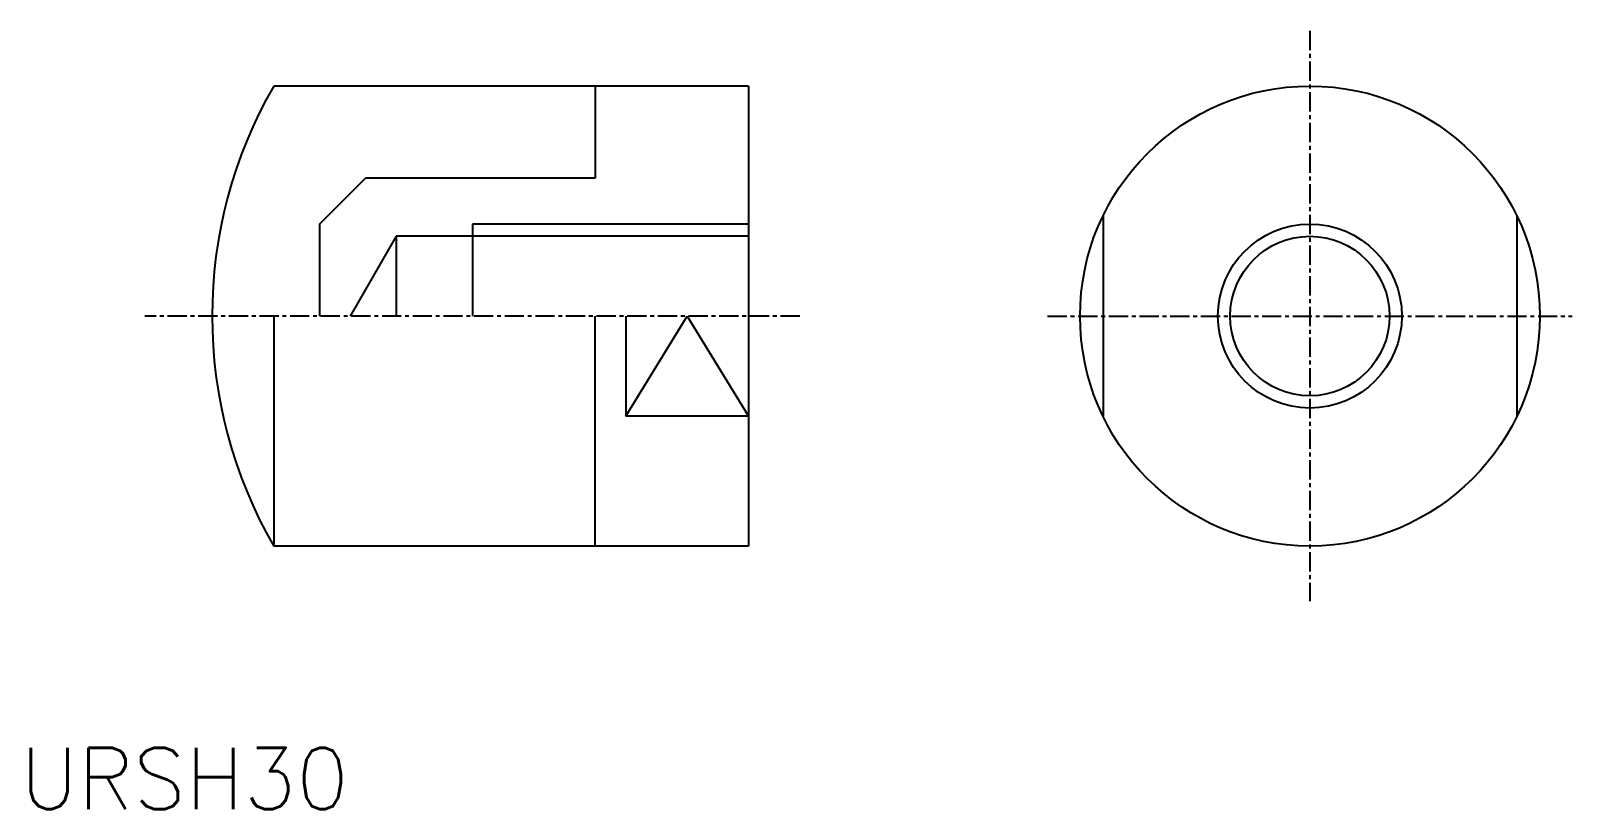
# Model space of a CAD drawing. Extents: x -46 to 54, y -32 to 19.
import ezdxf

# ---------------------------------------------------------------- set-up
doc = ezdxf.new("R2010")
doc.units = 0
doc.linetypes.add('CENTER', pattern=[2, 1.25, -0.25, 0.25, -0.25])
doc.layers.get('0').update_dxf_attribs({"linetype": 'CONTINUOUS'})
doc.layers.add('CENTER', color=1, linetype='CENTER')
doc.styles.get("Standard").update_dxf_attribs({"font": 'txt.shx'})

msp = doc.modelspace()

# ---------------------------------------------------------------- linework, layer by layer
at = {"linetype": 'CONTINUOUS'}
for p, q in [((0.528432, 15), (-30.45233, 15)), ((0.528432, 15), (0.528432, -15)), ((23.664298, 6.538348), (23.664298, -6.538348)), ((50.664298, 6.538348), (50.664298, -6.538348)), ((-30.45233, 0), (-30.45233, -15)), ((-9.471568, -15), (-9.471568, 0)), ((-7.471568, 0), (-7.471568, -6.538348)), ((-7.471568, -6.538348), (-3.471568, 0)), ((-3.471568, 0), (0.528432, -6.538348)), ((0.528432, -6.538348), (-7.471568, -6.538348)), ((0.528432, -15), (-30.45233, -15))]:
    msp.add_line(p, q, dxfattribs=at)
at = {"color": 3}
for p, q in [((-9.471568, 15), (-9.471568, 9)), ((-27.471568, 6), (-24.471568, 9)), ((-9.471568, 9), (-24.471568, 9)), ((-27.471568, 6), (-27.471568, 0)), ((-22.471568, 5.2), (-25.473789, 0)), ((-22.471568, 5.2), (-22.471568, 0)), ((0.528432, 5.2), (-22.471568, 5.2)), ((-17.471568, 6), (-17.471568, 0)), ((0.528432, 6), (-17.471568, 6))]:
    msp.add_line(p, q, dxfattribs=at)
at = {"linetype": 'CONTINUOUS'}
for radius in [15, 5.2]:
    msp.add_circle((37.164298, 0), radius, dxfattribs=at)
at = {"color": 3}
msp.add_circle((37.164298, 0), 6, dxfattribs=at)
at = {"linetype": 'CONTINUOUS'}
msp.add_arc((-4.471568, 0), 30, 150, 210, dxfattribs=at)
at = {"layer": 'CENTER', "color": 1, "linetype": 'CENTER'}
for p, q in [((37.164298, 18.59972), (37.164298, -18.59972)), ((3.870054, 0), (-38.873863, 0)), ((20.049577, 0), (54.279018, 0))]:
    msp.add_line(p, q, dxfattribs=at)

# ---------------------------------------------------------------- texts
msp.add_text('URSH30', height=4).set_placement((-46.988864, -32.155735))

doc.saveas('drawing.dxf')
